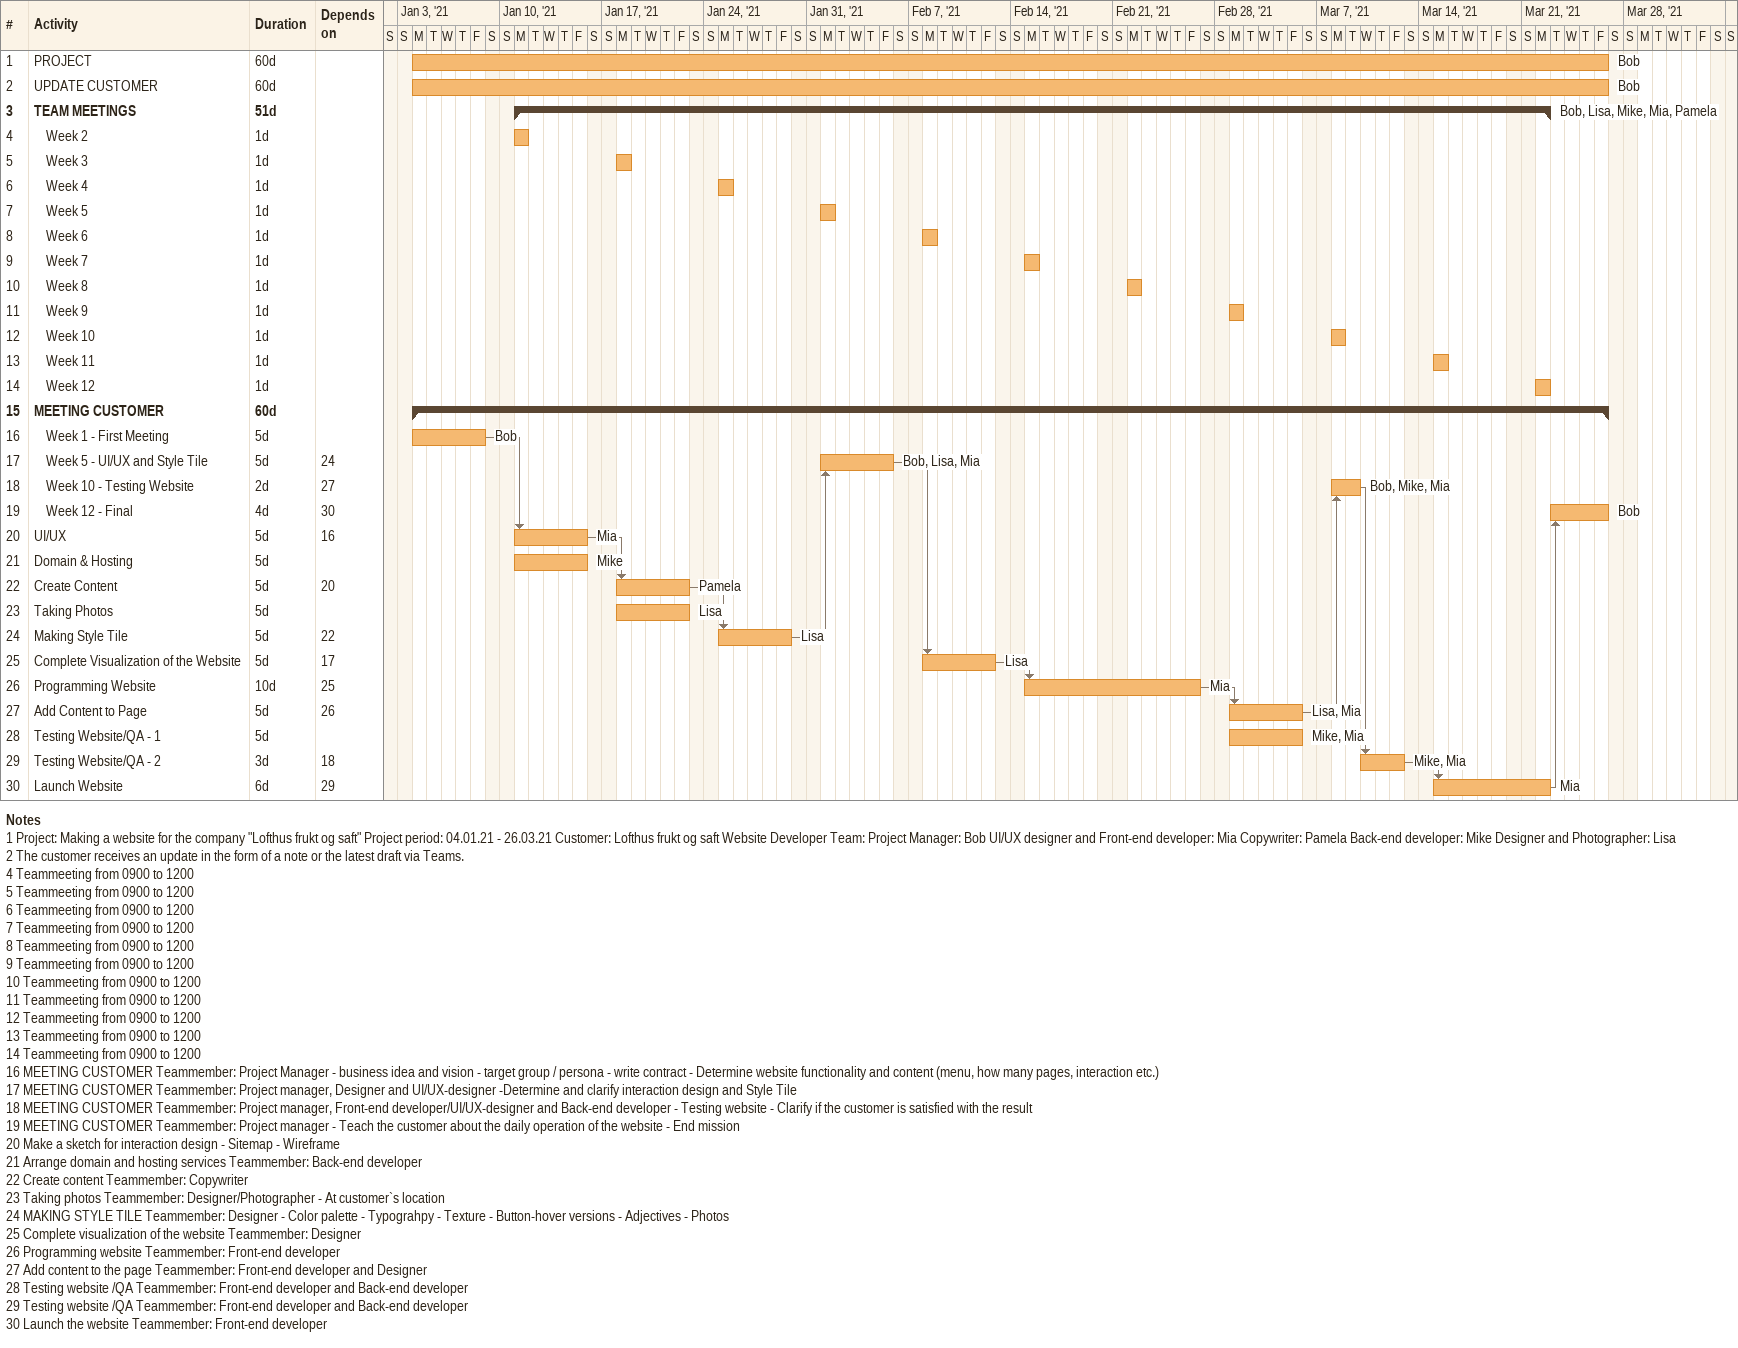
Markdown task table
| ID | Level | Task | Duration | Start | Finish | Predecessors | Resources |
|---|---|---|---|---|---|---|---|
| 1 | 1 | PROJECT | 60d | 2021-01-04 | 2021-03-26 |  | Bob |
| 2 | 1 | UPDATE CUSTOMER | 60d | 2021-01-04 | 2021-03-26 |  | Bob |
| 3 | 1 | **TEAM MEETINGS** | 51d | 2021-01-11 | 2021-03-22 |  | Bob, Lisa, Mike, Mia, Pamela |
| 4 | 2 | Week 2 | 1d | 2021-01-11 | 2021-01-11 |  |  |
| 5 | 2 | Week 3 | 1d | 2021-01-18 | 2021-01-18 |  |  |
| 6 | 2 | Week 4 | 1d | 2021-01-25 | 2021-01-25 |  |  |
| 7 | 2 | Week 5 | 1d | 2021-02-01 | 2021-02-01 |  |  |
| 8 | 2 | Week 6 | 1d | 2021-02-08 | 2021-02-08 |  |  |
| 9 | 2 | Week 7 | 1d | 2021-02-15 | 2021-02-15 |  |  |
| 10 | 2 | Week 8 | 1d | 2021-02-22 | 2021-02-22 |  |  |
| 11 | 2 | Week 9 | 1d | 2021-03-01 | 2021-03-01 |  |  |
| 12 | 2 | Week 10 | 1d | 2021-03-08 | 2021-03-08 |  |  |
| 13 | 2 | Week 11 | 1d | 2021-03-15 | 2021-03-15 |  |  |
| 14 | 2 | Week 12 | 1d | 2021-03-22 | 2021-03-22 |  |  |
| 15 | 1 | **MEETING CUSTOMER** | 60d | 2021-01-04 | 2021-03-26 |  |  |
| 16 | 2 | Week 1 - First Meeting | 5d | 2021-01-04 | 2021-01-08 |  | Bob |
| 17 | 2 | Week 5 - UI/UX and Style Tile | 5d | 2021-02-01 | 2021-02-05 | 24 | Bob, Lisa, Mia |
| 18 | 2 | Week 10 - Testing Website | 2d | 2021-03-08 | 2021-03-09 | 27 | Bob, Mike, Mia |
| 19 | 2 | Week 12 - Final | 4d | 2021-03-23 | 2021-03-26 | 30 | Bob |
| 20 | 1 | UI/UX | 5d | 2021-01-11 | 2021-01-15 | 16 | Mia |
| 21 | 1 | Domain & Hosting | 5d | 2021-01-11 | 2021-01-15 |  | Mike |
| 22 | 1 | Create Content | 5d | 2021-01-18 | 2021-01-22 | 20 | Pamela |
| 23 | 1 | Taking Photos | 5d | 2021-01-18 | 2021-01-22 |  | Lisa |
| 24 | 1 | Making Style Tile | 5d | 2021-01-25 | 2021-01-29 | 22 | Lisa |
| 25 | 1 | Complete Visualization of the Website | 5d | 2021-02-08 | 2021-02-12 | 17 | Lisa |
| 26 | 1 | Programming Website | 10d | 2021-02-15 | 2021-02-26 | 25 | Mia |
| 27 | 1 | Add Content to Page | 5d | 2021-03-01 | 2021-03-05 | 26 | Lisa, Mia |
| 28 | 1 | Testing Website/QA - 1 | 5d | 2021-03-01 | 2021-03-05 |  | Mike, Mia |
| 29 | 1 | Testing Website/QA - 2 | 3d | 2021-03-10 | 2021-03-12 | 18 | Mike, Mia |
| 30 | 1 | Launch Website | 6d | 2021-03-15 | 2021-03-22 | 29 | Mia |

Notes
- 1: Project: Making a website for the company "Lofthus frukt og saft" Project period: 04.01.21 - 26.03.21 Customer: Lofthus frukt og saft Website Developer Team: Project Manager: Bob UI/UX designer and Front-end developer: Mia Copywriter: Pamela Back-end developer: Mike Designer and Photographer: Lisa
- 2: The customer receives an update in the form of a note or the latest draft via Teams.
- 4: Teammeeting from 0900 to 1200
- 5: Teammeeting from 0900 to 1200
- 6: Teammeeting from 0900 to 1200
- 7: Teammeeting from 0900 to 1200
- 8: Teammeeting from 0900 to 1200
- 9: Teammeeting from 0900 to 1200
- 10: Teammeeting from 0900 to 1200
- 11: Teammeeting from 0900 to 1200
- 12: Teammeeting from 0900 to 1200
- 13: Teammeeting from 0900 to 1200
- 14: Teammeeting from 0900 to 1200
- 16: MEETING CUSTOMER Teammember: Project Manager - business idea and vision - target group / persona - write contract - Determine website functionality and content (menu, how many pages, interaction etc.)
- 17: MEETING CUSTOMER Teammember: Project manager, Designer and UI/UX-designer -Determine and clarify interaction design and Style Tile
- 18: MEETING CUSTOMER Teammember: Project manager, Front-end developer/UI/UX-designer and Back-end developer - Testing website - Clarify if the customer is satisfied with the result
- 19: MEETING CUSTOMER Teammember: Project manager - Teach the customer about the daily operation of the website - End mission
- 20: Make a sketch for interaction design - Sitemap - Wireframe
- 21: Arrange domain and hosting services Teammember: Back-end developer
- 22: Create content Teammember: Copywriter
- 23: Taking photos Teammember: Designer/Photographer - At customer`s location
- 24: MAKING STYLE TILE Teammember: Designer - Color palette - Typograhpy - Texture - Button-hover versions - Adjectives - Photos
- 25: Complete visualization of the website Teammember: Designer
- 26: Programming website Teammember: Front-end developer
- 27: Add content to the page Teammember: Front-end developer and Designer
- 28: Testing website /QA Teammember: Front-end developer and Back-end developer
- 29: Testing website /QA Teammember: Front-end developer and Back-end developer
- 30: Launch the website Teammember: Front-end developer
